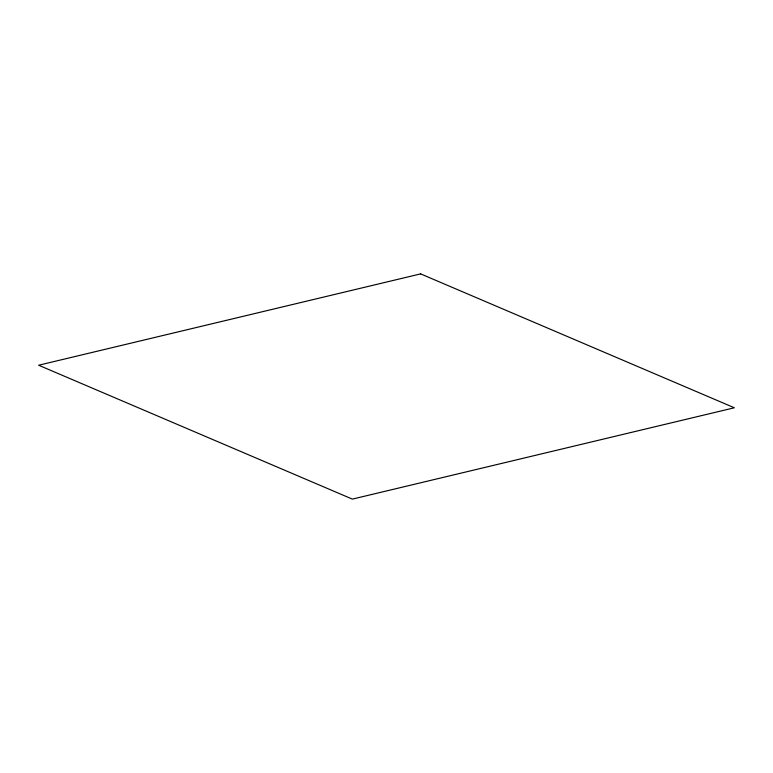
<?xml version="1.0" encoding="UTF-8"?>
<svg xmlns="http://www.w3.org/2000/svg" width="773" height="773" viewBox="0 0 773 773"><rect width="100%" height="100%" fill="white"/><g stroke="black" fill="none" stroke-linecap="round" stroke-linejoin="round"><path stroke-width="1.16" d="M420.647 273.884L38.65 365.223L352.353 499.116L734.35 407.777L420.647 273.884"/></g></svg>
